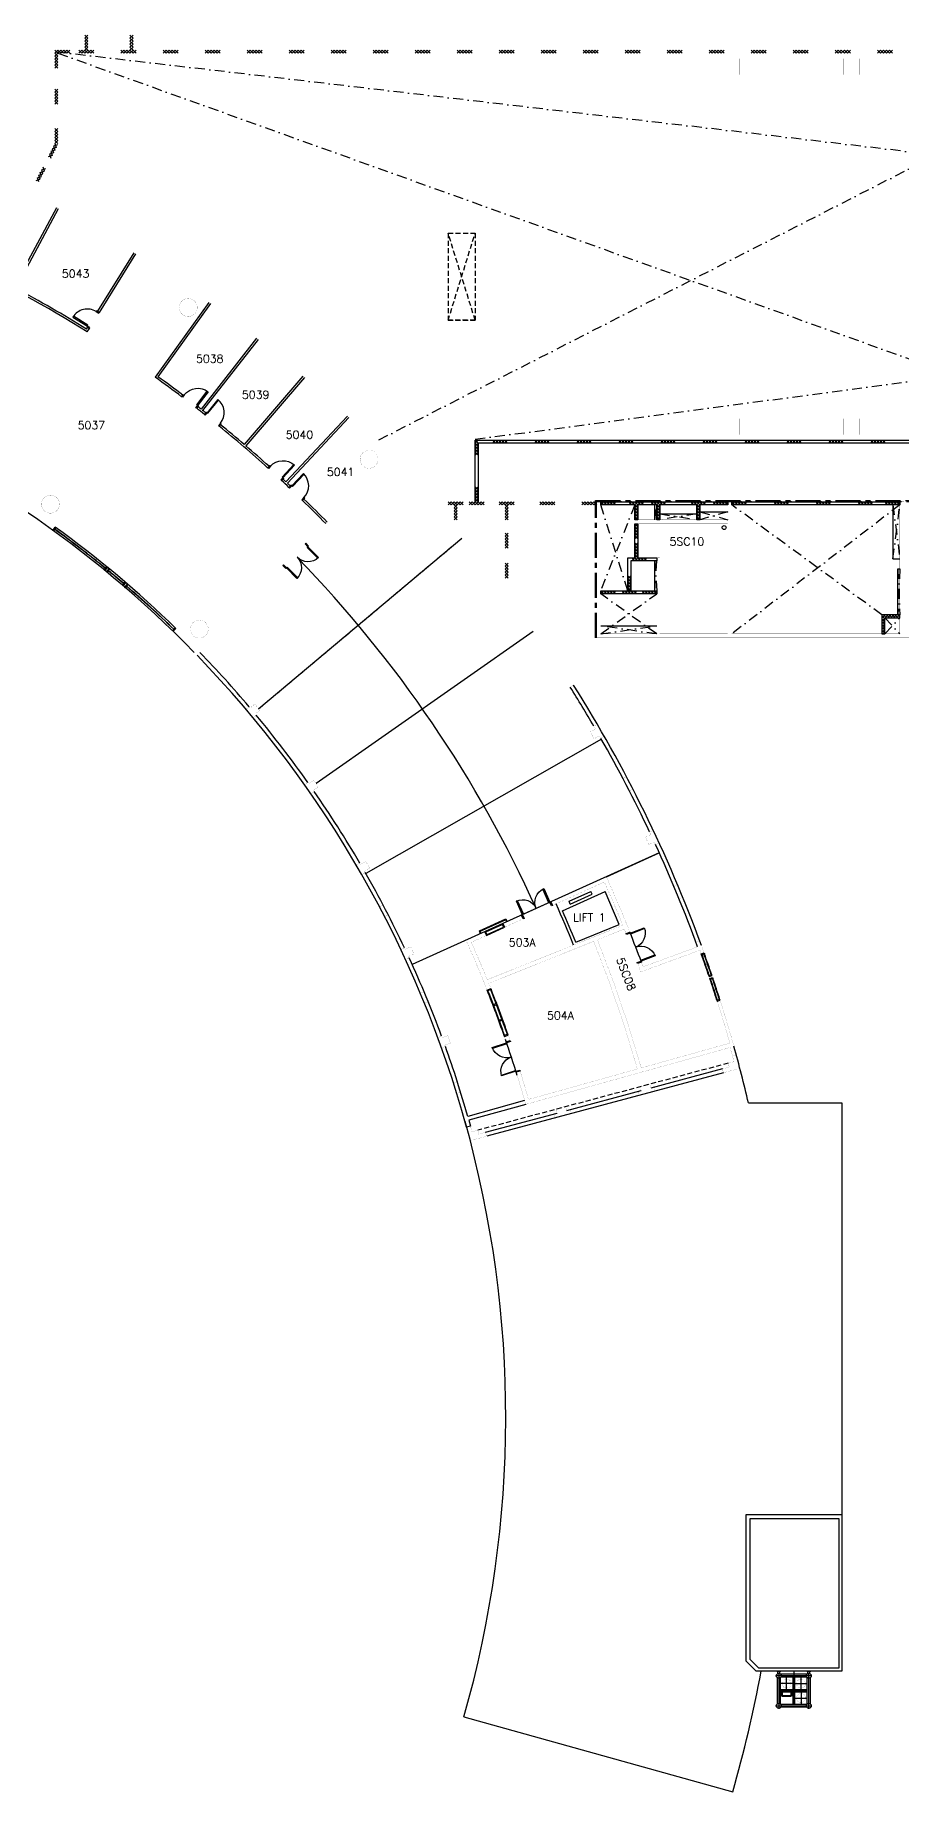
# Model space of a CAD drawing. Extents: x -68523 to 336700, y -113452 to 119396.
# Drawn here: x 31184 to 74500, y -107282 to -19475 of the extents above; entities that cross this region are included whole.
import ezdxf

# ---------------------------------------------------------------- set-up
doc = ezdxf.new("R2010")
doc.units = 0
doc.header["$LTSCALE"] = 1000
doc.header["$MEASUREMENT"] = 0
for name, pattern in [('s4144a$0$CENTER', [2, 1.25, -0.25, 0.25, -0.25]), ('s4144a$0$DASHDOT', [1, 0.5, -0.25, 0, -0.25]), ('s4144a$0$HIDDEN', [0.375, 0.25, -0.125]), ('s5144a$0$DASHDOT', [1, 0.5, -0.25, 0, -0.25])]:
    doc.linetypes.add(name, pattern=pattern)
doc.layers.get('0').update_dxf_attribs({"linetype": 'CONTINUOUS'})
for name, color, linetype in [('s4144a$0$11', 14, 'CONTINUOUS'), ('s4144a$0$17', 14, 'CONTINUOUS'), ('s4144a$0$22', 7, 'CONTINUOUS'), ('s4144a$0$23', 7, 'CONTINUOUS'), ('s4144a$0$30', 7, 'CONTINUOUS'), ('s4144a$0$42', 7, 'CONTINUOUS'), ('s4144a$0$48', 2, 'CONTINUOUS'), ('s4144a$0$56', 7, 'CONTINUOUS'), ('s4144a$0$6', 7, 'CONTINUOUS'), ('s4144a$0$7', 7, 'CONTINUOUS'), ('s4144a$0$ROOM-NO', 4, 'CONTINUOUS'), ('s5144a$0$48', 2, 'CONTINUOUS')]:
    doc.layers.add(name, color=color, linetype=linetype)
doc.styles.add('s4144a$0$STANDARD', font='SIMPLEX')

# ---------------------------------------------------------------- blocks, each defined once
blk = doc.blocks.new('s5144a')
at = {"layer": 's5144a$0$48', "color": 14, "linetype": 's5144a$0$DASHDOT'}
for p, q in [((197600, -39675), (32325.1, -20325)), ((53175, -39675), (198550.3, -20325))]:
    blk.add_line(p, q, dxfattribs=at)
blk = doc.blocks.new('s4144a$0$D1600A')
at = {"layer": 's4144a$0$30', "color": 2, "linetype": 'Continuous'}
blk.add_line((0.8001, 0.2001), (0.8001, 0.277), dxfattribs=at)
for points in [[(0.05, 0.2), (0.1, 0.2), (0.1, 0.95), (0.05, 0.95)], [(1.5, 0.2), (1.55, 0.2001), (1.55, 0.95), (1.5, 0.95)], [(0, 0), (0.05, -0.0001), (0.05, 0.2), (0, 0.2001)], [(1.55, 0), (1.6, 0), (1.6, 0.2), (1.55, 0.2001)]]:
    blk.add_lwpolyline(points, close=True, dxfattribs=at)
for centre, radius, start, end in [((0.05, 0.200001), 0.750102, 0.007669, 90.000031), ((1.550005, 0.200002), 0.750002, 90.000036, 179.992394)]:
    blk.add_arc(centre, radius, start, end, dxfattribs=at)
blk = doc.blocks.new('s4144a$0$CHAT15')
at = {"layer": 's4144a$0$22', "color": 14, "linetype": 'Continuous'}
for points in [[(0, 0), (0.15, 0.15), (0.3, 0), (0.45, 0.15), (0.6, 0), (0.75, 0.15)], [(0, 0.15), (0.15, 0), (0.3, 0.15), (0.45, 0), (0.6, 0.15), (0.75, 0)]]:
    blk.add_lwpolyline(points, dxfattribs=at)
blk = doc.blocks.new('s4144a$0$FLUE')
at = {"layer": 's4144a$0$42', "color": 5, "linetype": 's4144a$0$DASHDOT'}
for p, q in [((0, 0), (0, -1.656)), ((0.9, -0.231), (-0.9, -0.231)), ((-0.75, -0.081), (-0.75, -1.881)), ((-0.05, -0.6185), (-0.675, -0.6185)), ((-0.3625, -0.931), (-0.3625, -0.306)), ((0.05, -0.6185), (0.675, -0.6185)), ((0.3625, -0.931), (0.3625, -0.306)), ((0.75, -1.881), (0.75, -0.081)), ((-0.9, -1.731), (0.9, -1.731)), ((-0.675, -0.981), (0.675, -0.981)), ((0.05, -1.3435), (0.675, -1.3435)), ((0.3625, -1.031), (0.3625, -1.656))]:
    blk.add_line(p, q, dxfattribs=at)
at = {"layer": 's4144a$0$42', "color": 5, "linetype": 'Continuous'}
for p, q in [((-0.825, -0.331), (-0.825, -1.631)), ((-0.8, -0.1164), (-0.8, -0.006)), ((-0.7, -0.1164), (-0.7, -0.006)), ((-0.675, -0.331), (-0.675, -1.631)), ((0.65, -0.156), (-0.65, -0.156)), ((0.65, -0.306), (-0.65, -0.306)), ((0.675, -1.631), (0.675, -0.331)), ((0.7, -0.1164), (0.7, -0.006)), ((0.8, -0.1164), (0.8, -0.006)), ((0.825, -0.331), (0.825, -1.631)), ((-0.65, -1.656), (0.65, -1.656)), ((0.65, -1.806), (-0.65, -1.806))]:
    blk.add_line(p, q, dxfattribs=at)
at = {"layer": 's4144a$0$42', "color": 10, "linetype": 'Continuous'}
for p, q in [((-0.6125, -1.062), (-0.6125, -1.231)), ((-0.5773, -1.241), (-0.1477, -1.241)), ((-0.5745, -1.062), (-0.5745, -1.231)), ((-0.5745, -1.221), (-0.1505, -1.221)), ((-0.1505, -1.062), (-0.1505, -1.231)), ((-0.1125, -1.062), (-0.1125, -1.231))]:
    blk.add_line(p, q, dxfattribs=at)
at = {"layer": 's4144a$0$42', "color": 5, "linetype": 'Continuous'}
for points in [[(-0.85, 0), (-0.85, -0.006), (-0.65, -0.006), (-0.65, 0)], [(0.65, 0), (0.65, -0.006), (0.85, -0.006), (0.85, 0)]]:
    blk.add_lwpolyline(points, close=True, dxfattribs=at)
for points in [[(-0.05, -0.306), (-0.05, -0.931), (-0.675, -0.931)], [(0.675, -0.931), (0.05, -0.931), (0.05, -0.306)], [(-0.675, -1.031), (-0.05, -1.031), (-0.05, -1.656)], [(0.05, -0.931), (0, -0.981), (-0.05, -0.931)], [(0.05, -1.031), (0, -0.981), (-0.05, -1.031)], [(0.05, -1.656), (0.05, -1.031), (0.675, -1.031)]]:
    blk.add_lwpolyline(points, dxfattribs=at)
at = {"layer": 's4144a$0$42', "color": 2, "linetype": 'Continuous', "const_width": 0.005}
for points in [[(-0.1375, -0.618501, 1), (-0.587501, -0.618501, 1)], [(0.587501, -0.618501, 1), (0.1375, -0.618501, 1)], [(0.587501, -1.343502, 1), (0.1375, -1.343502, 1)]]:
    blk.add_lwpolyline(points, format="xyb", close=True, dxfattribs=at)
at = {"layer": 's4144a$0$42', "color": 10, "linetype": 'Continuous'}
for points in [[(-0.6325, -1.031), (-0.6325, -1.037), (-0.5545, -1.037), (-0.5545, -1.031)], [(-0.6155, -1.037), (-0.6155, -1.062), (-0.5715, -1.062), (-0.5715, -1.037)], [(-0.1705, -1.031), (-0.1705, -1.037), (-0.0925, -1.037), (-0.0925, -1.031)], [(-0.1535, -1.037), (-0.1535, -1.062), (-0.1095, -1.062), (-0.1095, -1.037)]]:
    blk.add_lwpolyline(points, close=True, dxfattribs=at)
at = {"layer": 's4144a$0$42', "color": 5, "linetype": 'Continuous'}
for centre, radius in [((-0.750001, -0.231), 0.125), ((-0.750001, -0.231), 0.119), ((0.750001, -0.231), 0.125), ((0.750001, -0.231), 0.119), ((-0.750001, -1.731003), 0.125), ((-0.750001, -1.731003), 0.119), ((0.750001, -1.731003), 0.125), ((0.750001, -1.731003), 0.119)]:
    blk.add_circle(centre, radius, dxfattribs=at)
at = {"layer": 's4144a$0$42', "color": 10, "linetype": 'Continuous'}
for centre in [(-0.593501, -1.231002), (-0.1315, -1.231002)]:
    blk.add_circle(centre, 0.019, dxfattribs=at)
blk = doc.blocks.new('s4144a$0$D950A')
at = {"layer": 's4144a$0$30', "color": 14, "linetype": 'Continuous'}
for points in [[(0.05, 0.15), (0.1, 0.15), (0.1, 1), (0.05, 1)], [(0.05, 0.15), (0, 0.15), (0, 0), (0.05, 0)], [(0.95, 0.15), (0.9, 0.15), (0.9, 0), (0.95, 0)]]:
    blk.add_lwpolyline(points, close=True, dxfattribs=at)
blk.add_arc((0.05, 0.15), 0.85, 0, 90, dxfattribs=at)

msp = doc.modelspace()

# ---------------------------------------------------------------- linework, layer by layer
at = {"layer": 's4144a$0$11', "color": 14, "linetype": 's4144a$0$DASHDOT'}
for p, q in [((61149.9, -42949.9), (59449.9, -47249.9)), ((60799.9, -47249.9), (59449.9, -42949.9)), ((62249.9, -42949.9), (62149.9, -43699.9)), ((62249.9, -43699.9), (62149.9, -42949.9)), ((73499.9, -48449.9), (65999.9, -42949.9)), ((74399.9, -42949.9), (65999.9, -49399.9)), ((74049.9, -42949.9), (74399.9, -45649.9)), ((74049.9, -45649.9), (74399.9, -42949.9)), ((64249.9, -43399.9), (62399.9, -43699.9)), ((62399.9, -43399.9), (64249.9, -43699.9)), ((65799.9, -43299.9), (64399.9, -43699.9)), ((64399.9, -43299.9), (65799.9, -43699.9)), ((62149.9, -45749.9), (62249.9, -47249.9)), ((62149.9, -47249.9), (62249.9, -45749.9)), ((74299.9, -46149.9), (74399.9, -48449.9)), ((74400, -46147.5), (74300, -48447.5)), ((59449.9, -49399.9), (62249.9, -47399.9)), ((62249.9, -49399.9), (59449.9, -47399.9)), ((59449.9, -49399.9), (62249.9, -48999.9)), ((62249.9, -49399.9), (59449.9, -48999.9)), ((73649.9, -49399.9), (74399.9, -48599.9)), ((73649.9, -48599.9), (74399.9, -49399.9))]:
    msp.add_line(p, q, dxfattribs=at)
at = {"layer": 's4144a$0$11', "color": 14, "linetype": 'Continuous'}
for p, q in [((62149.9, -43699.9), (62149.9, -42949.9)), ((62399.9, -43399.9), (64249.9, -43399.9)), ((64399.9, -43299.9), (65799.9, -43299.9)), ((62149.9, -47249.9), (62149.9, -45749.9)), ((60949.9, -47249.9), (60799.9, -47249.9)), ((59449.9, -48999.9), (62249.9, -48999.9))]:
    msp.add_line(p, q, dxfattribs=at)
at = {"layer": 's4144a$0$11', "color": 14, "linetype": 'Continuous', "const_width": 5}
for points in [[(59249.9, -49399.9), (59249.9, -42799.9), (59449.9, -42799.9), (59449.9, -49399.9), (62249.9, -49399.9), (62249.9, -45599.9), (62399.9, -45599.9), (62399.9, -49399.9), (65799.9, -49399.9), (65799.9, -43899.9), (61149.9, -43899.9), (61149.9, -43699.9), (65799.9, -43699.9), (65799.9, -42799.9), (65999.9, -42799.9), (65999.9, -49399.9), (74399.9, -49399.9), (74399.9, -42799.9), (74599.9, -42799.9)], [(86249.9, -49599.9), (59249.9, -49599.9)]]:
    msp.add_lwpolyline(points, dxfattribs=at)
at = {"layer": 's4144a$0$11', "color": 14, "linetype": 'Continuous'}
for points in [[(59449.9, -42799.9), (65799.9, -42799.9), (65799.9, -42949.9), (64399.9, -42949.9), (64399.9, -43699.9), (64249.9, -43699.9), (64249.9, -42949.9), (62399.9, -42949.9), (62399.9, -43699.9), (62249.9, -43699.9), (62249.9, -42949.9), (61299.9, -42949.9), (61299.9, -43699.9), (61149.9, -43699.9), (61149.9, -42949.9), (59449.9, -42949.9)], [(65999.9, -42799.9), (74399.9, -42799.9), (74399.9, -42949.9), (65999.9, -42949.9)], [(59449.9, -47399.9), (59449.9, -47249.9), (60799.9, -47249.9), (60799.9, -45599.9), (61149.9, -45599.9), (61149.9, -43899.9), (61299.9, -43899.9), (61299.9, -45599.9), (62249.9, -45599.9), (62249.9, -45749.9), (60949.9, -45749.9), (60949.9, -47249.9), (62249.9, -47249.9), (62249.9, -47399.9)], [(74399.9, -48449.9), (73499.9, -48449.9), (73499.9, -49399.9), (73649.9, -49399.9), (73649.9, -48599.9), (74399.9, -48599.9)]]:
    msp.add_lwpolyline(points, close=True, dxfattribs=at)
for points in [[(74049.9, -42949.9), (74049.9, -45649.9), (74399.9, -45649.9)], [(74299.9, -48449.9), (74299.9, -46149.9), (74399.9, -46149.9)]]:
    msp.add_lwpolyline(points, dxfattribs=at)
at = {"layer": 's4144a$0$11', "color": 5, "linetype": 'Continuous', "const_width": 5}
for points in [[(59732.4, -61540.4), (56954.3, -62799.1), (57036.7, -62981.3), (59631.3, -61803)], [(56954.3, -62799.1), (57036.7, -62981.3), (59631.3, -61803)], [(55496.9, -63459.5), (54563.1, -63882.6)], [(54563.1, -63882.6), (54645.5, -64064.6)], [(55579.3, -63641.5), (54645.5, -64064.6)], [(55496.9, -63459.5), (55579.3, -63641.5)], [(55496.9, -63459.5), (55579.3, -63641.5)], [(52718.7, -64718.3), (53652.3, -64295.2)], [(53734.7, -64477.3), (52982.9, -64817.9)], [(53652.3, -64295.2), (53734.7, -64477.3)]]:
    msp.add_lwpolyline(points, dxfattribs=at)
at = {"layer": 's4144a$0$11', "color": 2, "linetype": 'Continuous', "const_width": 5}
for points in [[(59631.3, -61803, -0.009005), (60555.8, -63967.8, -0.009005)], [(59631.3, -61803, -0.009005), (60555.8, -63967.8, -0.009005)], [(59631.3, -61803, -0.009005), (60555.8, -63967.8, -0.009005)], [(59631.3, -61803, -0.009005), (60555.8, -63967.8, -0.009005)], [(59732.4, -61540.4, -0.011485), (60909.7, -64311.9, -0.011485)], [(59732.4, -61540.4, -0.011485), (60909.7, -64311.9, -0.011485)], [(59732.4, -61540.4, -0.000002), (59732.6, -61540.9, -0.000002)], [(59732.4, -61540.4, -0.000002), (59732.6, -61540.9, -0.000002)], [(53773.6, -67204.8, 0.011673), (52718.7, -64718.3, 0.011673)], [(52982.9, -64817.9, -0.008755), (53781.3, -66687.4, -0.008755)], [(52982.9, -64817.9, -0.008755), (53781.3, -66687.4, -0.008755)], [(52982.9, -64817.9, -0.008755), (53781.3, -66687.4, -0.008755)], [(52982.9, -64817.9, -0.008755), (53781.3, -66687.4, -0.008755)], [(61283.3, -71151.7, 0.026496), (59099.5, -64767.9, 0.026496)], [(61283.3, -71151.7, 0.026496), (59099.5, -64767.9, 0.026496)], [(61283.3, -71151.7, 0.026496), (59099.5, -64767.9, 0.026496)], [(61283.3, -71151.7, 0.026496), (59099.5, -64767.9, 0.026496)], [(61475.7, -71097.1, 0.026496), (59285.1, -64693.2, 0.026496)], [(61475.7, -71097.1, 0.026496), (59285.1, -64693.2, 0.026496)], [(61475.7, -71097.1, 0.026496), (59285.1, -64693.2, 0.026496)], [(61475.7, -71097.1, 0.026496), (59285.1, -64693.2, 0.026496)], [(60630.7, -64153.2, -0.000949), (60722.9, -64383.5, -0.000949)], [(60630.7, -64153.2, -0.000949), (60722.9, -64383.5, -0.000949)], [(60630.7, -64153.2, -0.000949), (60722.9, -64383.5, -0.000949)], [(60630.7, -64153.2, -0.000949), (60722.9, -64383.5, -0.000949)], [(64617.2, -65352.1, 0.001461), (64480.5, -64974.8, 0.001461)], [(61483, -65805.5, -0.000958), (61569.8, -66041.4, -0.000958)], [(61483, -65805.5, -0.000958), (61569.8, -66041.4, -0.000958)], [(64475.5, -65401.4, 0.000727), (64408, -65214.1, 0.000727)], [(61296.3, -65877.2, -0.001714), (61450.3, -66298, -0.001714)], [(61296.3, -65877.2, -0.001714), (61450.3, -66298, -0.001714)], [(61296.3, -65877.2, -0.001714), (61450.3, -66298, -0.001714)], [(61296.3, -65877.2, -0.001714), (61450.3, -66298, -0.001714)], [(53959.5, -67131, 0.001202), (53855.9, -66871.8, 0.001202)], [(65905.7, -69858, 0.007981), (65275.5, -67764, 0.007981)], [(66224.3, -70442.9, 0.010347), (65418.5, -67718.5, 0.010347)], [(54730.2, -69793, 0.001234), (54636.9, -69523.1, 0.001234)], [(54920.3, -69730.8, 0.001246), (54825.8, -69457.3, 0.001246)], [(66032.1, -70494.7, 0.001584), (65916.4, -70076.7, 0.001584)], [(55703.5, -72918.9, 0.007235), (55227.9, -71313.7, 0.007235)], [(55841.7, -72672.4, 0.006385), (55418, -71251.5, 0.006385)]]:
    msp.add_lwpolyline(points, format="xyb", dxfattribs=at)
for points in [[(60555.9, -63967.9), (53781.3, -66687.4)], [(60555.9, -63967.9), (53781.3, -66687.4)], [(60555.9, -63967.9), (53781.3, -66687.4)], [(60555.9, -63967.9), (53781.3, -66687.4)], [(59099.6, -64768.1), (53855.9, -66871.8)], [(59099.6, -64768.1), (55248, -66313.3)], [(60630.7, -64153.2), (59285.1, -64693.2)], [(60630.7, -64153.2), (59285.1, -64693.2)], [(60630.7, -64153.2), (59285.1, -64693.2)], [(60630.7, -64153.2), (59285.1, -64693.2)], [(60722.9, -64383.5), (60909.7, -64311.9)], [(60722.9, -64383.5), (60909.7, -64311.9)], [(60722.9, -64383.5), (60869.9, -64327.1)], [(60722.9, -64383.5), (60869.9, -64327.1)], [(64480.5, -64974.8), (64394.6, -64740.1), (64254.1, -64791.2), (64207.1, -64808.3), (64292.7, -65043.5), (61569.7, -66041.4)], [(61292.9, -65878.5), (61483, -65805.5)], [(61292.9, -65878.5), (61483, -65805.5)], [(61292.9, -65878.5), (61474.7, -65808.7)], [(61292.9, -65878.5), (61474.7, -65808.7)], [(64408.1, -65214.1), (61450.3, -66298)], [(64408.1, -65214.1), (61450.3, -66298)], [(64408.1, -65214.1), (61450.3, -66298)], [(64408.1, -65214.1), (61450.3, -66298)], [(64475.5, -65401.4), (64616.7, -65350.7)], [(53773.6, -67204.8), (53959.5, -67131)], [(65275.5, -67764), (65418.5, -67718.5)], [(54636.9, -69523.1), (54825.8, -69457.3)], [(54730.2, -69793), (54920.3, -69730.8)], [(66104.4, -70010.1), (66225.2, -70442.7), (66032, -70494.4), (65916.4, -70076.7), (55703.5, -72918.9)], [(65905.8, -69858), (61472.1, -71098)], [(65905.7, -69858), (61472.1, -71098)], [(55227.9, -71313.7), (55418, -71251.5)], [(55841.7, -72672.4), (61283.1, -71151)], [(55841.7, -72672.4), (61283.1, -71151)]]:
    msp.add_lwpolyline(points, dxfattribs=at)
msp.add_lwpolyline([(64902.3, -66626.5), (65044.4, -66578.4), (65012.3, -66483.7), (64870.2, -66531.8)], close=True, dxfattribs=at)
at = {"layer": 's4144a$0$17', "color": 2, "linetype": 'Continuous'}
for p, q in [((32248.9, -28110.2), (30127.6, -32078.9)), ((32337, -28157.3), (30215.7, -32126)), ((34311.1, -33278.7), (36132.9, -30348.9)), ((34396.3, -33331.1), (36217.9, -30401.7)), ((39862, -32836.6), (37182.6, -36575.7)), ((39943.2, -32894.8), (37322, -36552.6)), ((33756.6, -34170.3), (33835.9, -34042.9)), ((33788.7, -34308.1), (33894.6, -34137.8)), ((42254.2, -34628.4), (39476.1, -38168.4)), ((42332.8, -34690.1), (39554.6, -38230.1)), ((44566, -36522.8), (41636.1, -39938.3)), ((44641.8, -36587.9), (41711.9, -40003.3)), ((46793, -38516.3), (43716.9, -41800.7)), ((46865.9, -38584.6), (43789.8, -41869))]:
    msp.add_line(p, q, dxfattribs=at)
at = {"layer": 's4144a$0$17', "color": 2}
for p, q in [((34311.1, -33278.7), (34396.3, -33331.1)), ((33809.4, -34085.4), (33894.6, -34137.8))]:
    msp.add_line(p, q, dxfattribs=at)
at = {"layer": 's4144a$0$17', "color": 2, "linetype": 'Continuous'}
for radius, start, end in [(63905, 58.080166, 64.567306), (64005, 58.169754, 61.830465), (63905, 52.948522, 54.419975), (64005, 52.946892, 54.330369), (63905, 51.653125, 52.096928), (64005, 51.919825, 52.096628), (64005, 51.653517, 51.830444), (63905, 47.948517, 50.801531), (64005, 49.419833, 50.803183), (64005, 47.946886, 49.330447), (63905, 46.653125, 47.096928), (63905, 46.653119, 47.096947), (64005, 46.919825, 47.096628), (64005, 46.653517, 46.830444), (63905, 44.330442, 45.801547), (64005, 44.330508, 45.803144)]:
    msp.add_arc((0.1, -88549.9), radius, start, end, dxfattribs=at)
at = {"layer": 's4144a$0$22', "color": 14, "linetype": 'Continuous'}
for p, q in [((73499.9, -48620.8), (73670.8, -48449.9)), ((73499.9, -48479.4), (73529.4, -48449.9)), ((73499.9, -48506.2), (73649.9, -48656.2)), ((73499.9, -48762.2), (73649.9, -48612.2)), ((73499.9, -48647.6), (73649.9, -48797.6)), ((73499.9, -48903.6), (73649.9, -48753.6)), ((73499.9, -48789), (73649.9, -48939)), ((73499.9, -49045.1), (73649.9, -48895.1)), ((73499.9, -48930.5), (73649.9, -49080.5)), ((73499.9, -49186.5), (73649.9, -49036.5)), ((73499.9, -49071.9), (73649.9, -49221.9)), ((73585, -48449.9), (73735, -48599.9)), ((73662.2, -48599.9), (73812.2, -48449.9)), ((73726.5, -48449.9), (73876.5, -48599.9)), ((73803.6, -48599.9), (73953.6, -48449.9)), ((73867.9, -48449.9), (74017.9, -48599.9)), ((73945.1, -48599.9), (74095.1, -48449.9)), ((74009.3, -48449.9), (74159.3, -48599.9)), ((74086.5, -48599.9), (74236.5, -48449.9)), ((74150.7, -48449.9), (74300.7, -48599.9)), ((74227.9, -48599.9), (74377.9, -48449.9)), ((74292.1, -48449.9), (74399.9, -48557.7)), ((74369.3, -48599.9), (74399.9, -48569.3)), ((73499.9, -49327.9), (73649.9, -49177.9)), ((73499.9, -49213.3), (73649.9, -49363.3)), ((73499.9, -49354.7), (73545.1, -49399.9)), ((73569.3, -49399.9), (73649.9, -49319.3))]:
    msp.add_line(p, q, dxfattribs=at)
at = {"layer": 's4144a$0$23', "color": 11, "linetype": 's4144a$0$DASHDOT'}
for p, q in [((32325.1, -20375), (86190, -39725)), ((86190, -20374.9), (48337.5, -39725))]:
    msp.add_line(p, q, dxfattribs=at)
at = {"layer": 's4144a$0$23', "color": 2, "linetype": 's4144a$0$HIDDEN'}
msp.add_line((42353.4, -53141.6), (52503.7, -44624.3), dxfattribs=at)
at = {"layer": 's4144a$0$23', "color": 2}
msp.add_line((59732.4, -61540.4), (62374.7, -60343.2), dxfattribs=at)
at = {"layer": 's4144a$0$23', "color": 3, "linetype": 'Continuous'}
for p, q in [((53385.5, -64251.5), (54706.3, -63653.1)), ((53395.8, -64274.2), (54716.6, -63675.8)), ((53412.4, -64250.3), (54687.6, -63672.5)), ((53414.4, -64254.7), (54689.6, -63676.9)), ((53697.7, -64274.5), (54517.4, -63903.1)), ((53708, -64297.2), (54527.7, -63925.8)), ((53769.8, -64433.8), (54589.5, -64062.4)), ((53780.2, -64456.6), (54599.9, -64085.2)), ((54683.5, -63663.4), (54745.4, -63800)), ((54706.3, -63653.1), (54768.2, -63789.7)), ((53447.4, -64388.1), (53385.5, -64251.5)), ((53470.1, -64377.7), (53408.2, -64241.1))]:
    msp.add_line(p, q, dxfattribs=at)
at = {"layer": 's4144a$0$23', "color": 14, "linetype": 's4144a$0$HIDDEN'}
msp.add_line((65819.8, -70861.7), (53308.7, -74214), dxfattribs=at)
at = {"layer": 's4144a$0$23', "color": 14, "linetype": 'Continuous'}
for p, q in [((65585.2, -71338.6), (53750.3, -74509.7)), ((65533.4, -71145.4), (61958.3, -72103.3)), ((57756.5, -73229.2), (61475.4, -72232.7)), ((53698.5, -74316.5), (57273.6, -73358.6))]:
    msp.add_line(p, q, dxfattribs=at)
at = {"layer": 's4144a$0$23', "color": 2, "linetype": 'Continuous'}
for p, q in [((55649.1, -72726.3), (52808.1, -73520.9)), ((52615.6, -103525), (66050.1, -107282.3))]:
    msp.add_line(p, q, dxfattribs=at)
at = {"layer": 's4144a$0$23', "color": 5, "linetype": 'Continuous'}
for p, q in [((66716.9, -93424.8), (71500.2, -93424.8)), ((66716.9, -100754), (66716.9, -93424.8)), ((71500.2, -93424.8), (71500.2, -101250)), ((67212.9, -101250), (66716.9, -100754)), ((71500.2, -101250), (67212.9, -101250))]:
    msp.add_line(p, q, dxfattribs=at)
at = {"layer": 's4144a$0$23', "color": 2, "linetype": 'Continuous'}
for points in [[(32067.9, -44228.8), (32184.2, -44066.1), (32224.7, -44095.3), (32108.3, -44257.7)], [(34792.8, -46076), (34665.9, -46230.6), (34627.3, -46199.1), (34754.1, -46044.4)], [(34870.1, -46139.4), (34743.3, -46294), (34782, -46325.7), (34908.7, -46171.1)], [(35711.1, -46845.1), (35580.8, -46996.9), (35542.9, -46964.6), (35673.1, -46812.7)], [(35787, -46910.2), (35656.8, -47062), (35694.8, -47094.5), (35824.9, -46942.7)], [(38079.6, -49273), (38219.1, -49130.1), (38183.5, -49095.1), (38043.8, -49238)], [(53773.6, -67204.8), (53959.5, -67131), (53977.9, -67177.5), (53792, -67251.3)], [(54080.4, -67997.2), (54267.3, -67926.1), (54249.5, -67879.3), (54062.6, -67950.4)], [(54368.1, -68770), (54556, -68701.5), (54538.9, -68654.6), (54351, -68723.1)], [(54636.9, -69523.1), (54825.7, -69457.3), (54809.3, -69410.1), (54620.5, -69475.9)]]:
    msp.add_lwpolyline(points, close=True, dxfattribs=at)
at = {"layer": 's4144a$0$23', "color": 3, "linetype": 'Continuous'}
for points in [[(54645.5, -64064.6), (54599.9, -64085.2), (54517.4, -63903.1), (54563, -63882.5)], [(53734.7, -64477.3), (53780.2, -64456.7), (53697.7, -64274.5), (53652.2, -64295.1)], [(64475.5, -65401.4), (64616.7, -65350.7), (64633.6, -65397.8), (64492.4, -65448.5)], [(64870.2, -66531.8), (65012.3, -66483.7), (64996.2, -66436.3), (64854.1, -66484.4)], [(64902.3, -66626.5), (65044.4, -66578.4), (65060.4, -66625.8), (64918.3, -66673.9)], [(65275.5, -67764), (65418.5, -67718.5), (65403.3, -67670.8), (65260.3, -67716.3)]]:
    msp.add_lwpolyline(points, close=True, dxfattribs=at)
at = {"layer": 's4144a$0$23', "color": 5, "linetype": 'Continuous'}
msp.add_lwpolyline([(66835.8, -72849.8), (71500.2, -72849.8), (71500.2, -93424.8)], dxfattribs=at)
at = {"layer": 's4144a$0$23', "color": 2, "linetype": 'Continuous'}
msp.add_lwpolyline([(55703.5, -72918.9), (52862.5, -73713.4), (52941.3, -74002), (52748.1, -74053.9), (52669.9, -73767.3)], dxfattribs=at)
at = {"layer": 's4144a$0$23', "color": 5, "linetype": 'Continuous'}
msp.add_lwpolyline([(66916.9, -93624.8), (71350.2, -93624.8), (71350.2, -101100), (67345.7, -101100), (66916.9, -100671.2)], close=True, dxfattribs=at)
at = {"layer": 's4144a$0$23', "color": 1, "linetype": 'Continuous'}
msp.add_arc((0.1, -88549.9), 54705, 44.323156, 135.676994, dxfattribs=at)
at = {"layer": 's4144a$0$23', "color": 2, "linetype": 'Continuous'}
for radius, start, end in [(54800, 50.729483, 54.061506), (54810, 50.729472, 54.061561), (54905, 45.885886, 54.112994), (54800, 49.479472, 50.520489), (54810, 49.479458, 50.520517), (54800, 45.93875, 49.270506), (54810, 45.938697, 49.270531), (54705, 15.366447, 44.113031), (54905, 40.287047, 44.113986), (68455.8, 30.293036, 32.206864), (68655, 20.083258, 32.207719), (54905, 35.287014, 39.713072), (68455.8, 25.293017, 29.707081), (54905, 30.286978, 34.713072), (68455.8, 20.083139, 24.70705), (54905, 25.286969, 29.713039), (54905, 20.286986, 24.713006), (68505, 18.790019, 19.707714), (68530, 18.789989, 19.707739), (68630, 18.789858, 19.707803), (68655, 18.789825, 19.707811), (68505, 17.705108, 18.622678), (68530, 17.705089, 18.622706), (68630, 17.705008, 18.622819), (68655, 17.704989, 18.62285), (57855, 19.200253, 21.650342), (57880, 20.858386, 21.600828), (58030, 20.858386, 21.600828), (58055, 20.858294, 21.600981), (57880, 20.041583, 20.808819), (58030, 20.041547, 20.808875), (58055, 20.041547, 20.808875), (57880, 19.249706, 19.992164), (58030, 19.249597, 19.992264), (58055, 19.249597, 19.992278), (54905, 15.886222, 19.712972), (68655, 13.219433, 15.666803), (54705, 344.112911, 15.677603), (68655, 344.166164, 349.339775)]:
    msp.add_arc((0.1, -88549.9), radius, start, end, dxfattribs=at)
at = {"layer": 's4144a$0$23', "color": 2}
msp.add_arc((0.1, -88549.9), 62705, 22.104319, 24.146656, dxfattribs=at)
at = {"layer": 's4144a$0$30', "color": 2, "linetype": 'Continuous'}
msp.add_line((56954.3, -62799.1), (55496.9, -63459.5), dxfattribs=at)
msp.add_arc((0.1, -88549.9), 65555, 20.300972, 21.699289, dxfattribs=at)
at = {"layer": 's4144a$0$30', "linetype": 'Continuous'}
msp.add_arc((0.1, -88549.9), 57855, 17.1711, 19.046486, dxfattribs=at)
at = {"layer": 's4144a$0$42', "color": 2}
for p, q in [((57537.8, -63248.2), (59678.4, -62278.4)), ((57865.5, -62770.3), (58958.5, -62275)), ((59020.4, -62411.7), (58958.5, -62275)), ((60379.5, -63930.8), (59678.4, -62278.4)), ((57927.4, -62906.9), (57865.5, -62770.3)), ((57927.4, -62906.9), (59020.4, -62411.7)), ((58198.1, -64806.5), (60379.5, -63930.8))]:
    msp.add_line(p, q, dxfattribs=at)
msp.add_arc((0.1, -88549.9), 62855, 22.194242, 23.737378, dxfattribs=at)
at = {"layer": 's4144a$0$48', "color": 14, "linetype": 'Continuous'}
msp.add_lwpolyline([(53175, -42800), (53175, -39725), (86290, -39725), (86290, -39875), (53325, -39875), (53325, -42800)], dxfattribs=at)
at = {"layer": 's4144a$0$56', "color": 1, "linetype": 'Continuous'}
msp.add_circle((65618, -44087), 100, dxfattribs=at)
at = {"layer": 's4144a$0$6', "color": 2, "linetype": 'Continuous', "const_width": 5}
for points in [[(41600.1, -21449.9), (42400.1, -21449.9), (42400.1, -20649.9), (41600.1, -20649.9)], [(47600.1, -21449.9), (48400.1, -21449.9), (48400.1, -20649.9), (47600.1, -20649.9)], [(53600.1, -21449.9), (54400.1, -21449.9), (54400.1, -20649.9), (53600.1, -20649.9)], [(59600.1, -21449.9), (60400.1, -21449.9), (60400.1, -20649.9), (59600.1, -20649.9)], [(65600.1, -21449.9), (66400.1, -21449.9), (66400.1, -20649.9), (65600.1, -20649.9)], [(71600.1, -21449.9), (72400.1, -21449.9), (72400.1, -20649.9), (71600.1, -20649.9)], [(53600.1, -39449.9), (54400.1, -39449.9), (54400.1, -38649.9), (53600.1, -38649.9)], [(59600.1, -39449.9), (60400.1, -39449.9), (60400.1, -38649.9), (59600.1, -38649.9)], [(65600.1, -39449.9), (66400.1, -39449.9), (66400.1, -38649.9), (65600.1, -38649.9)], [(71600.1, -39449.9), (72400.1, -39449.9), (72400.1, -38649.9), (71600.1, -38649.9)]]:
    msp.add_lwpolyline(points, close=True, dxfattribs=at)
at = {"layer": 's4144a$0$6', "color": 5, "linetype": 'Continuous', "const_width": 5}
for points in [[(39284.1, -33089.2, 1), (38384.1, -33089.2, 1)], [(48324.8, -40675.2, 1), (47424.8, -40675.2, 1)], [(32401.2, -42919.1, 1), (31501.2, -42919.1, 1)], [(39839.5, -49160.5, 1), (38939.5, -49160.5, 1)]]:
    msp.add_lwpolyline(points, format="xyb", close=True, dxfattribs=at)
msp.add_lwpolyline([(58090.8, -51957.3), (57922.7, -52064.4)], dxfattribs=at)
for points in [[(42067.1, -53578.2), (42083.3, -53596.8), (42236, -53468.7), (42187.9, -53411.3), (42417.8, -53218.4), (42160.6, -52911.9), (41930.7, -53104.7), (41882.4, -53047.4), (41729.7, -53175.5), (41745.6, -53195.2)], [(59582.2, -54439.1), (59632, -54525.5), (59459, -54625.4), (59383.9, -54495.6), (59124, -54645.6), (58924, -54299.1), (59183.8, -54149.1), (59108.8, -54019.2), (59282.1, -53919.2), (59332.2, -54006.1)], [(44955, -57377.7), (44969.5, -57397.6), (45132.8, -57283.3), (45089.9, -57221.9), (45335.7, -57049.8), (45106.2, -56722), (44860.4, -56894.1), (44817.3, -56832.8), (44654, -56947.1), (44668.1, -56968.1)], [(61059, -57159.5), (60882.3, -57251.5), (60559, -56630.7), (60735.8, -56538.7)], [(62328.4, -59761.8), (62370.5, -59852.2), (62189.5, -59936.7), (62126, -59800.8), (61854, -59927.6), (61684.9, -59565), (61956.8, -59438.2), (61893.4, -59302.3), (62074.8, -59217.7), (62117.1, -59308.7)], [(47500.8, -61414.4), (47513.5, -61435.5), (47686.1, -61335.9), (47648.7, -61270.9), (47908.6, -61120.9), (47708.5, -60774.4), (47448.7, -60924.4), (47411.1, -60859.6), (47238.4, -60959.2), (47250.7, -60981.4)], [(63562.5, -62600.6), (63378.4, -62676.9), (63110.4, -62030.2), (63294.7, -61953.9)], [(49685.1, -65657.6), (49695.9, -65679.7), (49876.5, -65595.6), (49844.9, -65527.6), (50116.9, -65400.8), (49947.7, -65038.2), (49675.9, -65164.9), (49644.1, -65097.1), (49463.3, -65181.3), (49473.7, -65204.5)], [(51491.2, -70075), (51500.1, -70098), (51687.3, -70030), (51661.8, -69959.5), (51943.8, -69856.9), (51806.8, -69480.9), (51525, -69583.4), (51499.2, -69513.1), (51311.8, -69581.2), (51320.1, -69605.2)], [(66380.5, -71022.3), (66406.3, -71118.8), (65585.2, -71338.6), (65533.4, -71145.4), (65871.5, -71054.9), (65819.8, -70861.7), (66109.6, -70784.1), (66032, -70494.4), (66225.2, -70442.7), (66251.1, -70539.4)], [(52903.4, -74633.5), (52929.3, -74729.9), (53750.3, -74509.7), (53698.6, -74316.5), (53360.5, -74407.2), (53308.7, -74214), (53018.9, -74291.7), (52941.3, -74002), (52748.1, -74053.9), (52774.1, -74150.6)]]:
    msp.add_lwpolyline(points, close=True, dxfattribs=at)
at = {"layer": 's4144a$0$6', "color": 14, "linetype": 'Continuous', "const_width": 5}
for points in [[(48573.9, -62954), (48397.1, -63046), (48651, -63533.8), (48827.8, -63441.8)], [(50619.8, -67284.9), (50435.7, -67361.1), (50646.2, -67869.2), (50830.3, -67792.9)], [(52280.5, -71777.6), (52090.5, -71837.5), (52255.9, -72362), (52446, -72302)], [(62179.2, -72251.3), (61358.1, -72471.3), (61306.3, -72278), (61475.4, -72232.7), (61423.6, -72039.5), (61906.5, -71910.1), (61958.3, -72103.2), (62127.4, -72058)], [(57977.4, -73377.2), (57156.3, -73597.2), (57104.5, -73403.9), (57273.6, -73358.6), (57221.8, -73165.4), (57704.7, -73036), (57756.5, -73229.1), (57925.6, -73183.9)]]:
    msp.add_lwpolyline(points, close=True, dxfattribs=at)
at = {"layer": 's4144a$0$7', "color": 2, "linetype": 's4144a$0$HIDDEN'}
msp.add_line((51825.1, -29374.9), (53175.1, -29374.9), dxfattribs=at)
at = {"layer": 's4144a$0$7', "color": 15, "linetype": 'Continuous'}
for p, q in [((52510.1, -44631.9), (42359.8, -53149.2)), ((56075.1, -49285.7), (45220.9, -56885.8)), ((59482.5, -54667), (47707.9, -61374.1)), ((62374.2, -60342.2), (50026.4, -65924.3))]:
    msp.add_line(p, q, dxfattribs=at)
at = {"layer": 's4144a$0$7', "color": 2, "linetype": 's4144a$0$HIDDEN'}
msp.add_lwpolyline([(51825.1, -33724.9), (53175.1, -33724.9), (51825.1, -33724.9), (53175.1, -29374.9), (53175.1, -33724.9), (51825.1, -29374.9)], close=True, dxfattribs=at)
at = {"layer": 's4144a$0$7', "color": 1, "linetype": 's4144a$0$CENTER'}
for points in [[(59190, -49599.9), (59190, -42740), (86250, -42740)], [(59240, -49599.9), (59240, -42790), (86250, -42790)]]:
    msp.add_lwpolyline(points, dxfattribs=at)
at = {"layer": 's4144a$0$7', "color": 15, "linetype": 'Continuous'}
msp.add_arc((0.1, -88549.9), 61705, 24.328614, 44.096458, dxfattribs=at)

# ---------------------------------------------------------------- block references
msp.add_blockref('s5144a', (0, 0))
at = {"zscale": 1000}
for name, p, xscale, yscale, rotation in [('s4144a$0$CHAT15', (33825, -20224.9), 999.9979999999999, 999.9979999999999, 90), ('s4144a$0$CHAT15', (36075, -20224.9), 999.9979999999999, 999.9979999999999, 90), ('s4144a$0$CHAT15', (32175.1, -20374.9), 999.998, 999.998, 270), ('s4144a$0$CHAT15', (34125, -20224.9), 999.9979999999999, 999.9979999999999, 180), ('s4144a$0$CHAT15', (36225, -20224.9), 999.9979999999999, 999.9979999999999, 180), ('s4144a$0$CHAT15', (38325, -20224.9), 999.9979999999999, 999.9979999999999, 180), ('s4144a$0$CHAT15', (40425, -20224.9), 999.9979999999999, 999.9979999999999, 180), ('s4144a$0$CHAT15', (42525, -20224.9), 999.9979999999999, 999.9979999999999, 180), ('s4144a$0$CHAT15', (44625, -20224.9), 999.9979999999999, 999.9979999999999, 180), ('s4144a$0$CHAT15', (46725, -20224.9), 999.9979999999999, 999.9979999999999, 180), ('s4144a$0$CHAT15', (48825, -20224.9), 999.9979999999999, 999.9979999999999, 180), ('s4144a$0$CHAT15', (50925, -20224.9), 999.9979999999999, 999.9979999999999, 180), ('s4144a$0$CHAT15', (53025, -20224.9), 999.9979999999999, 999.9979999999999, 180), ('s4144a$0$CHAT15', (55125, -20224.9), 999.9979999999999, 999.9979999999999, 180), ('s4144a$0$CHAT15', (57225, -20224.9), 999.9979999999999, 999.9979999999999, 180), ('s4144a$0$CHAT15', (59325, -20224.9), 999.9979999999999, 999.9979999999999, 180), ('s4144a$0$CHAT15', (61425, -20224.9), 999.9979999999999, 999.9979999999999, 180), ('s4144a$0$CHAT15', (63525, -20224.9), 999.9979999999999, 999.9979999999999, 180), ('s4144a$0$CHAT15', (65625, -20224.9), 999.9979999999999, 999.9979999999999, 180), ('s4144a$0$CHAT15', (67725, -20224.9), 999.9979999999999, 999.9979999999999, 180), ('s4144a$0$CHAT15', (69825, -20224.9), 999.9979999999999, 999.9979999999999, 180), ('s4144a$0$CHAT15', (71925, -20224.9), 999.9979999999999, 999.9979999999999, 180), ('s4144a$0$CHAT15', (74025, -20224.9), 999.9979999999999, 999.9979999999999, 180), ('s4144a$0$CHAT15', (32175.1, -22174.9), 999.998, 999.998, 270), ('s4144a$0$CHAT15', (32325.1, -24894.6), 999.9979999999999, 999.9979999999999, 90), ('s4144a$0$CHAT15', (32175.1, -24894.6), 999.9959999999999, 999.9959999999999, 243.124002), ('s4144a$0$CHAT15', (31373.2, -26808.6), 999.9960000000001, 999.9960000000001, 63.124002), ('s4144a$0$D950A', (33894.5, -34137.7), -1000, -1000, 238.414913727323), ('s4144a$0$D950A', (39259.5, -38126.2), 1000, -1000, 142.524392), ('s4144a$0$D950A', (39648.1, -38431.2), 999.999, 999.999, 321.200688), ('s4144a$0$D950A', (43505, -41739.8), 1000, -1000, 137.517333), ('s4144a$0$CHAT15', (53175, -39725), 999.998, 999.998, 270), ('s4144a$0$CHAT15', (54790.1, -39725), 999.9979999999999, 999.9979999999999, 180), ('s4144a$0$CHAT15', (56890.1, -39725), 999.9979999999999, 999.9979999999999, 180), ('s4144a$0$CHAT15', (58990.1, -39725), 999.9979999999999, 999.9979999999999, 180), ('s4144a$0$CHAT15', (61090.1, -39725), 999.9979999999999, 999.9979999999999, 180), ('s4144a$0$CHAT15', (63190.1, -39725), 999.9979999999999, 999.9979999999999, 180), ('s4144a$0$CHAT15', (65290.1, -39725), 999.9979999999999, 999.9979999999999, 180), ('s4144a$0$CHAT15', (67390.1, -39725), 999.9979999999999, 999.9979999999999, 180), ('s4144a$0$CHAT15', (69490.1, -39725), 999.9979999999999, 999.9979999999999, 180), ('s4144a$0$CHAT15', (71590.1, -39725), 999.9979999999999, 999.9979999999999, 180), ('s4144a$0$CHAT15', (73690.1, -39725), 999.9979999999999, 999.9979999999999, 180), ('s4144a$0$D950A', (43865.4, -42077.5), 999.9979999999999, 999.9979999999999, 316.198641), ('s4144a$0$CHAT15', (53325, -42800), 999.9979999999999, 999.9979999999999, 90), ('s4144a$0$CHAT15', (52124.1, -42950), 999.998, 999.998, 270), ('s4144a$0$CHAT15', (53625, -42800), 999.9979999999999, 999.9979999999999, 180), ('s4144a$0$CHAT15', (54675, -42950), 999.998, 999.998, 270), ('s4144a$0$CHAT15', (57150, -42800), 999.9979999999999, 999.9979999999999, 180), ('s4144a$0$CHAT15', (59250, -42800), 999.9979999999999, 999.9979999999999, 180), ('s4144a$0$CHAT15', (61149.9, -42949.9), 999.998, 999.998, 270), ('s4144a$0$CHAT15', (62249.9, -42949.9), 999.998, 999.998, 270), ('s4144a$0$CHAT15', (64249.9, -42949.9), 999.998, 999.998, 270), ('s4144a$0$CHAT15', (65799.9, -42799.9), 999.9979999999999, 999.9979999999999, 180), ('s4144a$0$CHAT15', (74399.9, -42799.9), 999.9979999999999, 999.9979999999999, 180), ('s4144a$0$CHAT15', (61149.9, -43899.9), 999.998, 999.998, 270), ('s4144a$0$CHAT15', (54825, -45125.1), 999.9979999999999, 999.9979999999999, 90), ('s4144a$0$D1600A', (43568.6, -45991.6), 999.997, -999.9969999999998, 44.37533500000001), ('s4144a$0$CHAT15', (61749.9, -45599.9), 999.9979999999999, 999.9979999999999, 180), ('s4144a$0$CHAT15', (61299.9, -45599.9), 999.9979999999999, 999.9979999999999, 90), ('s4144a$0$CHAT15', (54825, -46625.1), 999.9979999999999, 999.9979999999999, 90), ('s4144a$0$CHAT15', (60949.9, -47249.9), 999.9979999999999, 999.9979999999999, 90), ('s4144a$0$CHAT15', (61249.9, -47249.9), 999.9979999999999, 999.9979999999999, 180), ('s4144a$0$CHAT15', (62249.9, -47249.9), 999.9979999999999, 999.9979999999999, 180), ('s4144a$0$D1600A', (57036.7, -62981.3), 999.994, -999.9940000000001, 204.37334), ('s4144a$0$D1600A', (61296.1, -65877.3), 999.996, -999.9959999999999, 110.994105), ('s4144a$0$D1600A', (54920.3, -69730.8), 999.9970000000002, -999.9969999999998, 288.124968)]:
    msp.add_blockref(name, p, dxfattribs=dict(at, xscale=xscale, yscale=yscale, rotation=rotation))
at = {"xscale": 999.9979999999999, "yscale": 999.9979999999999, "zscale": 1000}
for name, p in [('s4144a$0$CHAT15', (32175.1, -20375)), ('s4144a$0$CHAT15', (51824.1, -42950)), ('s4144a$0$CHAT15', (54375, -42950)), ('s4144a$0$CHAT15', (59449.9, -42949.9)), ('s4144a$0$CHAT15', (60849.9, -42949.9)), ('s4144a$0$CHAT15', (61949.9, -42949.9)), ('s4144a$0$CHAT15', (63949.9, -42949.9)), ('s4144a$0$CHAT15', (65999.9, -42949.9)), ('s4144a$0$CHAT15', (68099.9, -42949.9)), ('s4144a$0$CHAT15', (70199.9, -42949.9)), ('s4144a$0$CHAT15', (72299.9, -42949.9)), ('s4144a$0$CHAT15', (59449.9, -47399.9)), ('s4144a$0$FLUE', (69100.2, -101250))]:
    msp.add_blockref(name, p, dxfattribs=at)

# ---------------------------------------------------------------- texts
at = {"layer": 's4144a$0$ROOM-NO', "style": 's4144a$0$STANDARD'}
for s, p in [('5043', (32523.7, -31595.6)), ('5038', (39224.4, -35850.4)), ('5039', (41519.6, -37649.3)), ('5037', (33308.4, -39174.5)), ('5040', (43707.4, -39645.3)), ('5041', (45766.3, -41510.1)), ('5SC10', (62890.7, -44987.2)), ('LIFT 1', (58069.7, -63777)), ('503A', (54855.7, -65023)), ('504A', (56767.8, -68675.3))]:
    msp.add_text(s, height=400, dxfattribs=at).set_placement(p)
msp.add_text('5SC08', height=400, rotation=291.206151, dxfattribs=at).set_placement((60217.6, -65668.1))

doc.saveas('drawing.dxf')
